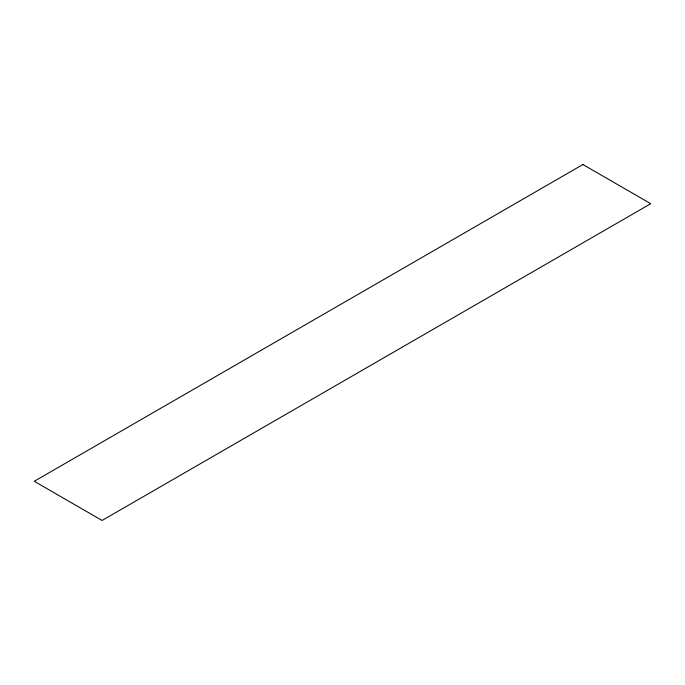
<?xml version="1.0" encoding="UTF-8"?>
<svg xmlns="http://www.w3.org/2000/svg" width="685" height="685" viewBox="0 0 685 685"><rect width="100%" height="100%" fill="white"/><g stroke="black" fill="none" stroke-linecap="round" stroke-linejoin="round"><path stroke-width="1.03" d="M582.918 164.537L34.25 481.298L102.082 520.463L650.75 203.702L582.918 164.537"/></g></svg>
